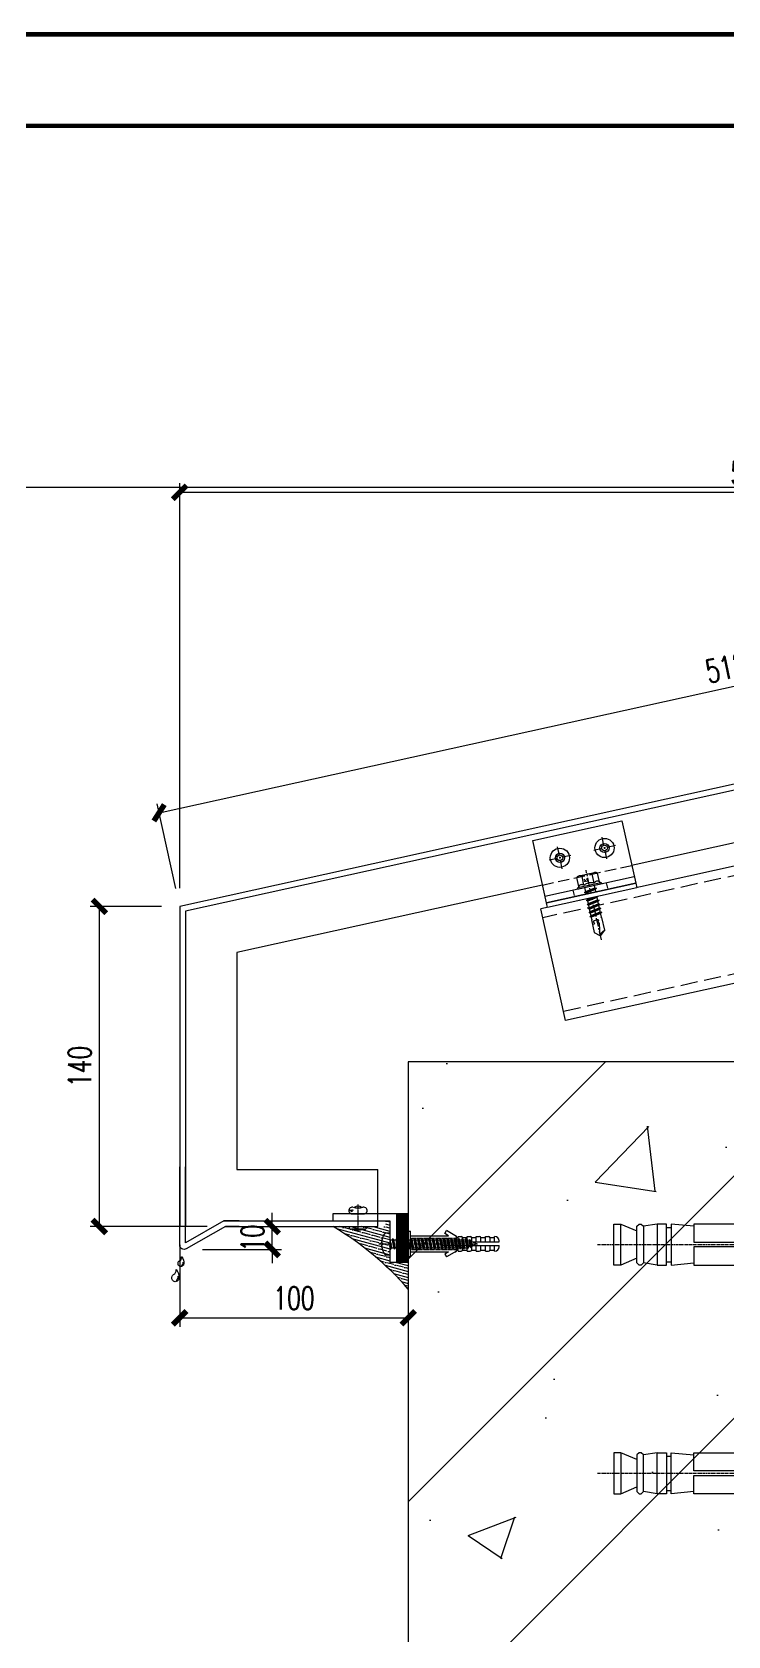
# Model space of a CAD drawing. Extents: x -202236 to 1002404, y -663931 to 1550022.
# Drawn here: x -1745 to -1441, y -356464 to -355763 of the extents above; entities that cross this region are included whole.
import ezdxf
from ezdxf.enums import TextEntityAlignment as Align
from ezdxf.xclip import XClip

# ---------------------------------------------------------------- set-up
doc = ezdxf.new("R2010")
doc.units = 0
for name, pattern in [('CENTER', [2, 1.25, -0.25, 0.25, -0.25]), ('ZN-CENTER', [2, 1.25, -0.25, 0.25, -0.25]), ('ZN-DASH', [0.35, 0.25, -0.1])]:
    doc.linetypes.add(name, pattern=pattern)
for name, color, linetype in [('!ZN1-填充-8', 8, 'Continuous'), ('!ZN1-文字-7', 7, 'Continuous'), ('!ZN3-玻璃幕墙-4', 4, 'Continuous'), ('!ZN3-铝板幕墙-3', 3, 'Continuous'), ('!ZN4-辅助材料-1', 1, 'Continuous'), ('!ZN4-配件-11', 11, 'Continuous'), ('!ZN5-钢材投影-40', 40, 'Continuous'), ('!ZN5-铝材投影-112', 112, 'Continuous'), ('!ZN5-铝材断面-6', 6, 'Continuous'), ('!ZN6-虚线-8', 8, 'ZN-DASH'), ('!ZN6-轴线-1', 1, 'ZN-CENTER'), ('0-cxFrame', 155, 'Continuous'), ('0-钢材投影', 40, 'Continuous'), ('11紧固件', 11, 'Continuous'), ('11配件', 11, 'Continuous'), ('20剖面图$0$PUB_HATCH', 8, 'Continuous'), ('40钢材投影', 40, 'Continuous'), ('A-AXIS-D', 1, 'Continuous'), ('AS-COLN', 6, 'Continuous'), ('DIM', 173, 'Continuous'), ('DOTE', 1, 'CENTER'), ('Fill', 8, 'Continuous'), ('五金配件', 11, 'Continuous')]:
    doc.layers.add(name, color=color, linetype=linetype)
doc.layers.add('0-cxText', color=131, linetype='Continuous', lineweight=25)
doc.layers.add('welding', color=1, linetype='Continuous', lineweight=18)
doc.styles.add('cx_tuming', font='simhei.ttf')
doc.styles.add('cx_tuqian1', font='')
doc.styles.add('DHTEXT-1', font='ROMANS.shx', dxfattribs={"width": 0.7, "bigfont": 'CHINESE.shx'})
doc.styles.add('FS', font='simplex.shx', dxfattribs={"width": 0.7, "height": 5, "bigfont": 'TSSDCHN.SHX'})
doc.styles.add('黑体', font='simhei.ttf', dxfattribs={"height": 12})
doc.styles.get('cx_tuqian1').set_extended_font_data('SimSun')
doc.dimstyles.new('ZN4', dxfattribs={"dimscale": 4, "dimtxt": 2.5, "dimasz": 1.5, "dimexe": 1, "dimexo": 2, "dimgap": 0.9, "dimtad": 1, "dimdec": 0, "dimdsep": 46, "dimtxsty": 'DHTEXT-1', "dimblk": 'ARCHTICK', "dimcen": 2.5, "dimclrd": 173, "dimclre": 173, "dimclrt": 7, "dimazin": 2, "dimtfac": 1, "dimtix": 1, "dimtmove": 2, "dimatfit": 3, "dimfxl": 0, "dimarcsym": 0})

# ---------------------------------------------------------------- blocks, each defined once
blk = doc.blocks.new('*U133')
at = {"layer": '!ZN4-配件-11', "ltscale": 2}
for p, q in [((-0.2, -2.8), (-0.2, 2.8)), ((1, 4), (1, -4)), ((6.5, 2.5), (6.5, -2.5))]:
    blk.add_line(p, q, dxfattribs=at)
for centre, radius, start, end in [((6.63, 0), 7.18, 162.14629, 197.85371), ((1, 2.8), 1.2, 90, 180), ((8, 2.5), 1.5, 348.44804, 180), ((17.17, 0), 8, 164.33085, 195.66915), ((7.19, 0), 2.67, 323.22662, 36.78433), ((1, -2.8), 1.2, 180, 270), ((8, -2.5), 1.5, 180, 11.55196)]:
    blk.add_arc(centre, radius, start, end, dxfattribs=at)
at = {"layer": '!ZN6-轴线-1', "ltscale": 0.2}
blk.add_line((10.66, 0), (-1.45, 0), dxfattribs=at)
at = {"layer": '!ZN4-配件-11', "ltscale": 2, "style": 'FS', "width": 0.8}
blk.add_text('4', height=1.73, dxfattribs=at).set_placement((7.95, 2.85), align=Align.MIDDLE)
blk = doc.blocks.new('塑料胀栓-套')
at = {"layer": '!ZN4-配件-11'}
for p, q in [((-1, -5.5), (-1, 5.5)), ((-1, 5.5), (0, 5.5)), ((0, -5.5), (0, 5.5)), ((0, 3.5), (16.68, 3.5)), ((13.8, 0.8), (38.8, 0.8)), ((13.8, -0.8), (13.8, 0.8)), ((15.01, 4.46), (15.76, 5.76)), ((16.68, 3.5), (15.01, 4.46)), ((20.09, 3.26), (15.76, 5.76)), ((19.95, 3.37), (20.08, 3.25)), ((20.08, 0.8), (20.08, 3.25)), ((20.08, 2.8), (20.8, 2.8)), ((20.8, 0.8), (20.8, 3.25)), ((20.8, 3.25), (22.1, 3.25)), ((22.8, 2.8), (24.8, 2.8)), ((22.8, 0.8), (22.8, 2.55)), ((24.8, 0.8), (24.8, 3.25)), ((24.8, 3.25), (26.1, 3.25)), ((26.8, 2.8), (28.8, 2.8)), ((26.8, 0.8), (26.8, 2.55)), ((28.8, 0.8), (28.8, 3.25)), ((28.8, 3.25), (30.1, 3.25)), ((30.8, 2.8), (32.8, 2.8)), ((30.8, 0.8), (30.8, 2.55)), ((32.8, 0.8), (32.8, 3.25)), ((32.8, 3.25), (34.1, 3.25)), ((34.8, 2.8), (36.8, 2.8)), ((34.8, 0.8), (34.8, 2.55)), ((36.8, 0.8), (36.8, 3.25)), ((36.8, 3.25), (36.8, 3.25)), ((38.8, 0.8), (38.8, 1.25)), ((-1, -5.5), (0, -5.5)), ((0, -3.5), (16.68, -3.5)), ((13.8, -0.8), (38.8, -0.8)), ((16.68, -3.5), (15.01, -4.46)), ((15.01, -4.46), (15.76, -5.76)), ((20.09, -3.26), (15.76, -5.76)), ((19.95, -3.37), (20.08, -3.25)), ((20.08, -3.25), (20.08, -0.8)), ((20.08, -2.8), (20.8, -2.8)), ((20.8, -3.25), (20.8, -0.8)), ((20.8, -3.25), (22.1, -3.25)), ((22.8, -2.55), (22.8, -0.8)), ((22.8, -2.8), (24.8, -2.8)), ((24.8, -3.25), (24.8, -0.8)), ((24.8, -3.25), (26.1, -3.25)), ((26.8, -2.55), (26.8, -0.8)), ((26.8, -2.8), (28.8, -2.8)), ((28.8, -3.25), (28.8, -0.8)), ((28.8, -3.25), (30.1, -3.25)), ((30.8, -2.55), (30.8, -0.8)), ((30.8, -2.8), (32.8, -2.8)), ((32.8, -3.25), (32.8, -0.8)), ((32.8, -3.25), (34.1, -3.25)), ((34.8, -2.55), (34.8, -0.8)), ((34.8, -2.8), (36.8, -2.8)), ((36.8, -3.25), (36.8, -0.8)), ((36.8, -3.25), (36.8, -3.25)), ((38.8, -1.25), (38.8, -0.8))]:
    blk.add_line(p, q, dxfattribs=at)
for centre, radius, start, end in [((19.61, 3), 0.5, 47.43291, 90), ((22.1, 2.55), 0.7, 0, 90), ((26.1, 2.55), 0.7, 0, 90), ((30.1, 2.55), 0.7, 0, 90), ((34.1, 2.55), 0.7, 0, 90), ((36.8, 1.25), 2, 0, 90), ((19.61, -3), 0.5, 270, 312.56709), ((22.1, -2.55), 0.7, 270, 0), ((26.1, -2.55), 0.7, 270, 0), ((30.1, -2.55), 0.7, 270, 0), ((34.1, -2.55), 0.7, 270, 0), ((36.8, -1.25), 2, 270, 0)]:
    blk.add_arc(centre, radius, start, end, dxfattribs=at)
at = {"layer": '!ZN6-虚线-8', "ltscale": 0.5}
for p, q in [((0, 2.5), (20.08, 2.5)), ((0, -2.5), (20.08, -2.5))]:
    blk.add_line(p, q, dxfattribs=at)
blk = doc.blocks.new('盘头ST4.8×38')
at = {"layer": '!ZN4-配件-11'}
for p, q in [((-3.69, 0.4), (-3.3, 0.4)), ((-3.3, 0.4), (-3.3, -0.4)), ((-2.14, 4.75), (0, 4.75)), ((0, 4.75), (0, 1.99)), ((0, 1.99), (0, -2.6)), ((0, 1.87), (0.69, -1.79)), ((0, 0), (0.34, -2.4)), ((0.2, 1.79), (0.91, 1.79)), ((1.26, 2.4), (0.91, 1.79)), ((0.91, 1.79), (1.59, -1.79)), ((1.26, 2.4), (1.94, -2.4)), ((1.26, 2.4), (1.61, 1.79)), ((1.61, 1.79), (2.29, -1.79)), ((1.61, 1.79), (2.51, 1.79)), ((2.86, 2.4), (2.51, 1.79)), ((2.51, 1.79), (3.19, -1.79)), ((2.86, 2.4), (3.54, -2.4)), ((2.86, 2.4), (3.21, 1.79)), ((3.21, 1.79), (4.11, 1.79)), ((3.21, 1.79), (3.89, -1.79)), ((4.46, 2.4), (4.11, 1.79)), ((4.11, 1.79), (4.79, -1.79)), ((4.46, 2.4), (5.14, -2.4)), ((4.46, 2.4), (4.81, 1.79)), ((4.81, 1.79), (5.49, -1.79)), ((4.81, 1.79), (5.71, 1.79)), ((6.06, 2.4), (5.71, 1.79)), ((5.71, 1.79), (6.39, -1.79)), ((6.06, 2.4), (6.74, -2.4)), ((6.06, 2.4), (6.41, 1.79)), ((6.41, 1.79), (7.09, -1.79)), ((6.41, 1.79), (7.31, 1.79)), ((7.66, 2.4), (7.31, 1.79)), ((7.31, 1.79), (7.99, -1.79)), ((7.66, 2.4), (8.34, -2.4)), ((7.66, 2.4), (8.01, 1.79)), ((8.01, 1.79), (8.69, -1.79)), ((8.01, 1.79), (8.91, 1.79)), ((9.26, 2.4), (8.91, 1.79)), ((8.91, 1.79), (9.59, -1.79)), ((9.26, 2.4), (9.94, -2.4)), ((9.26, 2.4), (9.61, 1.79)), ((9.61, 1.79), (10.29, -1.79)), ((9.61, 1.79), (10.51, 1.79)), ((10.86, 2.4), (10.51, 1.79)), ((10.51, 1.79), (11.19, -1.79)), ((10.86, 2.4), (11.54, -2.4)), ((10.86, 2.4), (11.21, 1.79)), ((11.21, 1.79), (12.11, 1.79)), ((11.21, 1.79), (11.89, -1.79)), ((12.46, 2.4), (12.11, 1.79)), ((12.11, 1.79), (12.79, -1.79)), ((12.46, 2.4), (13.14, -2.4)), ((12.46, 2.4), (12.81, 1.79)), ((12.81, 1.79), (13.49, -1.79)), ((12.81, 1.79), (13.71, 1.79)), ((14.06, 2.4), (13.71, 1.79)), ((13.71, 1.79), (14.39, -1.79)), ((14.06, 2.4), (14.74, -2.4)), ((14.06, 2.4), (14.41, 1.79)), ((14.41, 1.79), (15.09, -1.79)), ((14.41, 1.79), (15.31, 1.79)), ((15.66, 2.4), (15.31, 1.79)), ((15.31, 1.79), (15.99, -1.79)), ((15.66, 2.4), (16.34, -2.4)), ((15.66, 2.4), (16.01, 1.79)), ((16.01, 1.79), (16.69, -1.79)), ((16.01, 1.79), (16.91, 1.79)), ((17.26, 2.4), (16.91, 1.79)), ((16.91, 1.79), (17.59, -1.79)), ((17.26, 2.4), (17.94, -2.4)), ((17.26, 2.4), (17.61, 1.79)), ((17.61, 1.79), (18.29, -1.79)), ((17.61, 1.79), (18.51, 1.79)), ((18.86, 2.4), (18.51, 1.79)), ((18.51, 1.79), (19.19, -1.79)), ((18.86, 2.4), (19.54, -2.4)), ((18.86, 2.4), (19.21, 1.79)), ((19.21, 1.79), (20.11, 1.79)), ((19.21, 1.79), (19.89, -1.79)), ((20.46, 2.4), (20.11, 1.79)), ((20.11, 1.79), (20.79, -1.79)), ((20.46, 2.4), (21.14, -2.4)), ((20.46, 2.4), (20.81, 1.79)), ((20.81, 1.79), (21.49, -1.79)), ((20.81, 1.79), (21.71, 1.79)), ((22.06, 2.4), (21.71, 1.79)), ((21.71, 1.79), (22.39, -1.79)), ((22.06, 2.4), (22.74, -2.4)), ((22.06, 2.4), (22.41, 1.79)), ((22.41, 1.79), (23.09, -1.79)), ((22.41, 1.79), (23.31, 1.79)), ((23.66, 2.4), (23.31, 1.79)), ((23.31, 1.79), (23.99, -1.79)), ((23.66, 2.4), (24.34, -2.4)), ((23.66, 2.4), (24.01, 1.79)), ((24.01, 1.79), (24.69, -1.79)), ((24.01, 1.79), (24.91, 1.79)), ((25.26, 2.4), (24.91, 1.79)), ((24.91, 1.79), (25.59, -1.79)), ((25.26, 2.4), (25.94, -2.4)), ((25.26, 2.4), (25.61, 1.79)), ((25.61, 1.79), (26.29, -1.79)), ((25.61, 1.79), (26.51, 1.79)), ((26.86, 2.4), (26.51, 1.79)), ((26.51, 1.79), (27.19, -1.79)), ((26.86, 2.4), (27.54, -2.4)), ((26.86, 2.4), (27.21, 1.79)), ((27.21, 1.79), (27.89, -1.79)), ((27.21, 1.79), (28.11, 1.79)), ((28.46, 2.4), (28.11, 1.79)), ((28.11, 1.79), (28.79, -1.79)), ((28.46, 2.4), (29.14, -2.4)), ((28.46, 2.4), (28.81, 1.79)), ((28.81, 1.79), (29.49, -1.79)), ((28.81, 1.79), (29.71, 1.79)), ((30.06, 2.4), (29.71, 1.79)), ((29.71, 1.79), (30.39, -1.79)), ((30.06, 2.4), (30.74, -2.4)), ((30.06, 2.4), (30.41, 1.79)), ((30.41, 1.79), (31.09, -1.79)), ((30.41, 1.79), (31.31, 1.79)), ((31.66, 2.4), (31.31, 1.79)), ((31.31, 1.79), (31.99, -1.79)), ((31.66, 2.4), (32.34, -2.4)), ((31.66, 2.4), (32.01, 1.79)), ((32.01, 1.79), (32.69, -1.79)), ((32.01, 1.79), (32.91, 1.79)), ((33.26, 2.4), (32.91, 1.79)), ((32.91, 1.79), (33.59, -1.79)), ((33.26, 2.4), (33.93, -2.35)), ((33.26, 2.4), (33.61, 1.79)), ((33.61, 1.79), (34.43, -1.48)), ((33.61, 1.79), (33.68, 1.79)), ((34.62, 1.4), (33.68, 1.79)), ((34.93, 1.93), (34.62, 1.4)), ((34.62, 1.4), (35.13, -1.19)), ((34.93, 1.93), (35.44, -1.72)), ((34.93, 1.93), (35.43, 1.06)), ((38, 0), (35.43, 1.06)), ((35.43, 1.06), (35.94, -0.85)), ((-3.69, -0.4), (-3.3, -0.4)), ((-2.14, -4.75), (0, -4.75)), ((0, -2.6), (0, -4.75)), ((0.2, -2.4), (0.34, -2.4)), ((0.69, -1.79), (0.34, -2.4)), ((0.69, -1.79), (1.59, -1.79)), ((1.59, -1.79), (1.94, -2.4)), ((2.29, -1.79), (1.94, -2.4)), ((2.29, -1.79), (3.19, -1.79)), ((3.19, -1.79), (3.54, -2.4)), ((3.89, -1.79), (3.54, -2.4)), ((3.89, -1.79), (4.79, -1.79)), ((4.79, -1.79), (5.14, -2.4)), ((5.49, -1.79), (5.14, -2.4)), ((5.49, -1.79), (6.39, -1.79)), ((6.39, -1.79), (6.74, -2.4)), ((7.09, -1.79), (6.74, -2.4)), ((7.09, -1.79), (7.99, -1.79)), ((7.99, -1.79), (8.34, -2.4)), ((8.69, -1.79), (8.34, -2.4)), ((8.69, -1.79), (9.59, -1.79)), ((9.59, -1.79), (9.94, -2.4)), ((10.29, -1.79), (9.94, -2.4)), ((10.29, -1.79), (11.19, -1.79)), ((11.19, -1.79), (11.54, -2.4)), ((11.89, -1.79), (11.54, -2.4)), ((11.89, -1.79), (12.79, -1.79)), ((12.79, -1.79), (13.14, -2.4)), ((13.49, -1.79), (13.14, -2.4)), ((13.49, -1.79), (14.39, -1.79)), ((14.39, -1.79), (14.74, -2.4)), ((15.09, -1.79), (14.74, -2.4)), ((15.09, -1.79), (15.99, -1.79)), ((15.99, -1.79), (16.34, -2.4)), ((16.69, -1.79), (16.34, -2.4)), ((16.69, -1.79), (17.59, -1.79)), ((17.59, -1.79), (17.94, -2.4)), ((18.29, -1.79), (17.94, -2.4)), ((18.29, -1.79), (19.19, -1.79)), ((19.19, -1.79), (19.54, -2.4)), ((19.89, -1.79), (19.54, -2.4)), ((19.89, -1.79), (20.79, -1.79)), ((20.79, -1.79), (21.14, -2.4)), ((21.49, -1.79), (21.14, -2.4)), ((21.49, -1.79), (22.39, -1.79)), ((22.39, -1.79), (22.74, -2.4)), ((23.09, -1.79), (22.74, -2.4)), ((23.09, -1.79), (23.99, -1.79)), ((23.99, -1.79), (24.34, -2.4)), ((24.69, -1.79), (24.34, -2.4)), ((24.69, -1.79), (25.59, -1.79)), ((25.59, -1.79), (25.94, -2.4)), ((26.29, -1.79), (25.94, -2.4)), ((26.29, -1.79), (27.19, -1.79)), ((27.19, -1.79), (27.54, -2.4)), ((27.89, -1.79), (27.54, -2.4)), ((27.89, -1.79), (28.79, -1.79)), ((28.79, -1.79), (29.14, -2.4)), ((29.49, -1.79), (29.14, -2.4)), ((29.49, -1.79), (30.39, -1.79)), ((30.39, -1.79), (30.74, -2.4)), ((31.09, -1.79), (30.74, -2.4)), ((31.09, -1.79), (31.99, -1.79)), ((31.99, -1.79), (32.34, -2.4)), ((32.69, -1.79), (32.34, -2.4)), ((32.69, -1.79), (33.61, -1.79)), ((33.61, -1.79), (33.93, -2.35)), ((34.43, -1.48), (33.93, -2.35)), ((35.13, -1.19), (34.43, -1.48)), ((35.13, -1.19), (35.44, -1.72)), ((35.94, -0.85), (35.44, -1.72)), ((38, 0), (35.94, -0.85))]:
    blk.add_line(p, q, dxfattribs=at)
for centre, radius, start, end in [((4.3, 0), 8, 143.57643, 177.13402), ((0.2, 1.99), 0.2, 180, 270), ((4.3, 0), 8, 182.86598, 216.42357), ((0.2, -2.6), 0.2, 90, 180)]:
    blk.add_arc(centre, radius, start, end, dxfattribs=at)
at = {"layer": '!ZN6-轴线-1'}
blk.add_line((-4.91, 0), (38.44, 0), dxfattribs=at)
blk = doc.blocks.new('*U138')
at = {"layer": '!ZN4-配件-11'}
for name, p in [('盘头ST4.8×38', (-8, 0)), ('塑料胀栓-套', (1, 0))]:
    blk.add_blockref(name, p, dxfattribs=at)
blk = doc.blocks.new('20210422110448')
at = {"layer": '!ZN1-填充-8'}
h = blk.add_hatch(dxfattribs=at)
h.set_pattern_fill('ANSI35', color=256, scale=10, angle=-60, style=0)
h.set_pattern_definition([(345, (-31053.6934, 55056.7417), (0.64704761, 2.41481457), []), (345, (-31052.8095, 55055.2108), (0.64704761, 2.41481457), [3.125, -0.625, 0, -0.625])])
edge = h.paths.add_edge_path()
edge.add_arc((104.09, 123.94), 138.7, 221.37297, 239.07719)
edge.add_line((32.81, 4.95), (10, 4.95))
edge.add_line((10, 4.95), (10, 2.45))
edge.add_line((10, 2.45), (8, 2.45))
edge.add_line((8, 2.45), (8, 20.5))
edge.add_line((8, 20.5), (0, 20.5))
edge.add_line((0, 20.5), (0, 32.27))
h = blk.add_hatch(dxfattribs=at)
h.set_pattern_fill('NET3', color=256, scale=0.2, style=0)
h.set_pattern_definition([(9e-15, (-31.65477, 58.37044), (6e-16, 0.635), []), (60, (-31.65477, 58.37044), (-0.549926, 0.3175), []), (120, (-31.65477, 58.37044), (-0.549926, -0.3175), [])])
h.paths.add_polyline_path([(5, 20.5), (0, 20.5), (0, -0.55), (5, -0.55)])
blk.add_lwpolyline([(5, 20.5), (0, 20.5), (0, -0.55), (5, -0.55)], close=True, dxfattribs=at)
blk.add_lwpolyline([(5, 20.5), (0, 20.5), (0, -0.55), (5, -0.55)], close=True, dxfattribs=at)
at = {"layer": '!ZN4-辅助材料-1', "ltscale": 5}
blk.add_lwpolyline([(5, -0.55), (0, -0.55), (0, 20.5), (5, 20.5)], close=True, dxfattribs=at)
at = {"layer": '!ZN4-辅助材料-1'}
blk.add_arc((104.08, 123.94), 138.7, 221.37269, 239.0773, dxfattribs=at)
at = {"layer": '!ZN5-铝材投影-112'}
blk.add_lwpolyline([(5, 20.5), (5, -0.55), (33, -0.55), (33, 2.45), (8, 2.45), (8, 20.5), (5, 20.5)], dxfattribs=at)
at = {"layer": '!ZN4-配件-11'}
for name, p, rotation in [('*U138', (0, 12.5), 180), ('*U133', (22, 5.95), 270)]:
    blk.add_blockref(name, p, dxfattribs=dict(at, rotation=rotation))
blk = doc.blocks.new('20180416.09092401')
at = {"layer": '!ZN4-辅助材料-1', "color": 145}
for centre, radius, start, end in [((5.13, -9.53), 3.93, 140.04949, 186.07029), ((2.17, -7.06), 0.08, 350.82295, 137.72158), ((2.57, -9.87), 1.35, 182.88886, 295.69869), ((2.88, -9.78), 1.25, 155.40413, 236.13113), ((4.09, -7.21), 1.84, 175.78116, 243.55768), ((2.13, -9.85), 1.61, 309.59649, 21.78906), ((2.88, -9.55), 0.8, 21.78906, 60.8756), ((8.22, -15.72), 4.91, 140.04949, 186.07029), ((4.53, -12.63), 0.1, 350.82295, 137.72158), ((6.92, -12.81), 2.3, 175.78116, 243.55768), ((5.02, -16.15), 1.69, 182.88886, 295.69869), ((5.41, -16.03), 1.56, 155.40413, 236.13113), ((4.47, -16.12), 2.01, 309.59649, 21.78906), ((5.41, -15.75), 1, 21.78906, 60.8756)]:
    blk.add_arc(centre, radius, start, end, dxfattribs=at)
blk = doc.blocks.new('A$Cf3634199')
at = {"layer": '!ZN3-铝板幕墙-3'}
blk.add_lwpolyline([(0.98, -25), (-5, -25), (-22.11, -34.79, -0.557537), (-25, -33), (-25, -33), (-25, 1.11)], format="xyb", dxfattribs=at)
blk.add_lwpolyline([(0.98, -22.5), (-5.66, -22.5), (-22.5, -32.13), (-22.5, 1.11)], dxfattribs=at)
at = {"layer": '!ZN5-铝材断面-6'}
blk.add_point((-25, -25), dxfattribs=at)
at = {"layer": '!ZN3-玻璃幕墙-4', "xscale": -1}
blk.add_blockref('20180416.09092401', (-22, -31.27), dxfattribs=at)
blk = doc.blocks.new('*U188')
at = {"color": 0, "linetype": 'ZN-CENTER', "ltscale": 3}
blk.add_line((24, 0), (-7.28, 0), dxfattribs=at)
at = {"ltscale": 10}
for p, q in [((-5.45, -3.46), (-5.45, 3.46)), ((-1.02, 4.62), (-4.95, 4.62)), ((-1.02, 2.31), (-4.95, 2.31)), ((-0.55, -5.12), (-0.55, 5.12)), ((-0.17, 5.48), (0, 4.84)), ((0, -4.84), (0, 4.84)), ((0, 2.08), (14.29, 2.08)), ((1.42, 2.73), (2.2, -2.73)), ((3.22, 2.73), (4, -2.73)), ((5.02, 2.73), (5.8, -2.73)), ((6.82, 2.73), (7.6, -2.73)), ((8.62, 2.73), (9.4, -2.73)), ((10.42, 2.73), (11.2, -2.73)), ((12.22, 2.73), (13, -2.73)), ((-1.02, -2.31), (-4.95, -2.31)), ((-1.02, -4.62), (-4.95, -4.62)), ((-0.17, -5.48), (0, -4.84)), ((14.29, -2.09), (0, -2.09))]:
    blk.add_line(p, q, dxfattribs=at)
for points in [[(1.83, -2.09), (1.05, 2.08), (1.42, 2.73), (1.79, 2.08), (2.57, -2.09), (2.2, -2.73)], [(3.63, -2.09), (2.85, 2.08), (3.22, 2.73), (3.59, 2.08), (4.37, -2.09), (4, -2.73)], [(5.43, -2.09), (4.65, 2.08), (5.02, 2.73), (5.39, 2.08), (6.17, -2.09), (5.8, -2.73)], [(7.23, -2.09), (6.45, 2.08), (6.82, 2.73), (7.19, 2.08), (7.97, -2.09), (7.6, -2.73)], [(9.03, -2.09), (8.25, 2.08), (8.62, 2.73), (8.99, 2.08), (9.77, -2.09), (9.4, -2.73)], [(10.83, -2.09), (10.05, 2.08), (10.42, 2.73), (10.79, 2.08), (11.57, -2.09), (11.2, -2.73)], [(12.63, -2.09), (11.85, 2.08), (12.22, 2.73), (12.59, 2.08), (13.37, -2.09), (13, -2.73)]]:
    blk.add_lwpolyline(points, close=True, dxfattribs=at)
for points in [[(14.29, -2.09, -0.414214), (14.45, -2.24), (14.45, -2.32), (20.18, -2.32), (22, -0.26), (22, 0.26), (20.18, 2.32), (14.45, 2.32), (14.45, 2.24, -0.414214), (14.29, 2.08)], [(16.51, -2.32), (16.36, -1.2), (15.83, -1.52, -0.530462), (15.03, -1.17), (14.81, 0.1, -0.651316), (15.47, 0.54), (16, 0.21), (16.77, 0.66), (22, -0.26, -0.201226), (20.18, 2.32)]]:
    blk.add_lwpolyline(points, format="xyb", dxfattribs=at)
for centre, radius, start, end in [((-3.87, 3.46), 1.58, 133.17355, 226.82645), ((0.13, 0), 5.58, 155.5673, 204.4327), ((0.07, 3.46), 1.58, 133.17355, 226.82645), ((4.07, 0), 5.58, 155.5673, 204.4327), ((7.48, -2.87), 11.32, 132.49215, 138.60636), ((-3.87, -3.46), 1.58, 133.17355, 226.82645), ((0.07, -3.46), 1.58, 133.17355, 226.82645), ((7.48, 2.87), 11.32, 221.39356, 227.50785)]:
    blk.add_arc(centre, radius, start, end, dxfattribs=at)
at = {"layer": 'Defpoints', "color": 0, "ltscale": 10, "style": 'DHTEXT-1', "width": 0.7}
blk.add_text('5.5', height=1, rotation=90, dxfattribs=at).set_placement((-2.46, -0.93), align=Align.CENTER)
blk = doc.blocks.new('*U191')
at = {"color": 0, "linetype": 'CENTER', "ltscale": 3}
for p, q in [((4.88, 0), (-4.88, 0)), ((0, 4.88), (0, -4.88))]:
    blk.add_line(p, q, dxfattribs=at)
at = {"linetype": 'ByBlock', "ltscale": 10}
for radius in [4.2, 2, 1.23]:
    blk.add_circle((0, 0), radius, dxfattribs=at)
blk = doc.blocks.new('*U200')
at = {"ltscale": 0.125}
blk.add_wipeout([(-20, -30), (20, -30), (20, -5), (-20, -5)], dxfattribs=at).dxf.layer = '!ZN6-虚线-8'
at = {"layer": '!ZN1-填充-8'}
h = blk.add_hatch(dxfattribs=at)
h.set_pattern_fill('NET3', color=256, scale=0.75, angle=180, style=0)
h.set_pattern_definition([(180, (-1731.706, 294.7402), (-3e-16, -2.38125), []), (240, (-1731.706, 294.7402), (2.062223, -1.190625), []), (300, (-1731.706, 294.7402), (2.062223, 1.190625), [])])
h.paths.add_polyline_path([(20, 0), (-20, 0), (-20, -2), (20, -2)])
at = {"layer": '!ZN5-铝材投影-112'}
blk.add_lwpolyline([(20, -2), (-20, -2), (-20, -30), (20, -30)], close=True, dxfattribs=at)
at = {"layer": '!ZN6-虚线-8', "linetype": 'ZN-DASH', "ltscale": 10}
for p, q in [((-7.5, -5), (-7.5, -2)), ((7.5, -5), (7.5, -2))]:
    blk.add_line(p, q, dxfattribs=at)
at = {"layer": '!ZN6-虚线-8', "color": 8, "linetype": 'ZN-DASH', "ltscale": 20}
blk.add_line((-20, -10), (20, -10), dxfattribs=at)
at = {"layer": '!ZN4-配件-11', "color": 1, "xscale": -1, "rotation": 270}
for name, p in [('*U188', (0, -5)), ('*U191', (-10, -20)), ('*U191', (10, -20))]:
    blk.add_blockref(name, p, dxfattribs=at)
at = {"ltscale": 0.25}
blk.add_wipeout([(20, 0), (20, -2), (-20, -2), (-20, 0)], dxfattribs=at).dxf.layer = '!ZN4-辅助材料-1'
at = {"layer": '!ZN4-辅助材料-1'}
blk.add_lwpolyline([(20, 0), (-20, 0), (-20, -2), (20, -2)], close=True, dxfattribs=at)
at = {"layer": '!ZN5-铝材投影-112', "ltscale": 0.25}
blk.add_line((-20, -5), (20, -5), dxfattribs=at)
blk = doc.blocks.new('ZQM12X100')
at = {"layer": '11紧固件', "lineweight": 9, "ltscale": 2}
for p, q in [((-7.79, 14.8), (7.79, 14.8)), ((-9, -10.5), (-8.5, -10)), ((-8.5, -10), (8.5, -10)), ((9, -10.5), (8.5, -10))]:
    blk.add_line(p, q, dxfattribs=at)
for centre, radius, start, end in [((-7.79, 7.8), 7, 68.21321, 111.78679), ((0, -12.45), 27.25, 79.00727, 100.99273), ((7.79, 7.8), 7, 68.21321, 111.78679)]:
    blk.add_arc(centre, radius, start, end, dxfattribs=at)
at = {"layer": '11配件'}
for points in [[(9, -10.5), (-9, -10.5), (-9, -85), (-1, -85), (-1, -64), (1, -64), (1, -85), (9, -85), (9, -10.5)], [(-8, -85), (-9, -95), (9, -95), (8, -85)], [(-9, -101), (9, -101), (9, -97), (-9, -97), (-9, -101), (-8, -107)], [(-7.5, -97), (-7.5, -95)], [(7.5, -97), (7.5, -95)], [(9, -101), (8, -107), (9, -108), (9, -109), (8, -110), (-8, -110), (-9, -109), (-9, -108), (-8, -107), (8, -107)], [(6, -110), (9, -117), (9, -120), (-9, -120), (-9, -117), (-6, -110)], [(9, -117), (-9, -117)]]:
    blk.add_lwpolyline(points, dxfattribs=at)
at = {"layer": 'Fill'}
for p, q in [((-4.98, 14.8), (-4.98, 18.8)), ((4.97, 14.8), (4.97, 18.8))]:
    blk.add_line(p, q, dxfattribs=at)
at = {"layer": '五金配件'}
for p, q in [((-4.98, 19.8), (-5.98, 18.8)), ((-5.98, 18.8), (5.97, 18.8)), ((-5.98, 14.8), (-5.98, 18.8)), ((-4.98, 19.8), (4.97, 19.8)), ((4.97, 19.8), (5.97, 18.8)), ((5.97, 14.8), (5.97, 18.8))]:
    blk.add_line(p, q, dxfattribs=at)
at = {"layer": '11紧固件', "lineweight": 9, "ltscale": 2, "style": 'FS', "width": 0.8}
blk.add_text('M12', height=2, dxfattribs=at).set_placement((8.19, 9.64), align=Align.MIDDLE)
at = {"layer": 'Defpoints', "color": 1, "style": 'DHTEXT-1', "width": 0.7}
blk.add_text('M12X100', height=3.5, rotation=90, dxfattribs=at).set_placement((5.83, -45.61))
blk.add_wipeout([(17.5, 0), (17.5, 4), (-17.5, 4), (-17.5, 0)]).dxf.layer = '40钢材投影'
at = {"layer": '11紧固件', "lineweight": 9, "ltscale": 2}
for p, q in [((-10.39, 4.5), (-10.39, 14.3)), ((-5.2, 4.5), (-5.2, 14.3)), ((5.2, 4.5), (5.2, 14.3)), ((10.39, 4.5), (10.39, 14.3)), ((-9.2, 4), (9.2, 4)), ((-7.79, 4), (7.79, 4)), ((-5.98, -10), (-5.98, 0)), ((5.97, -10), (5.97, 0))]:
    blk.add_line(p, q, dxfattribs=at)
for centre, radius, start, end in [((-7.79, 11), 7, 248.21321, 291.78679), ((0, 31.25), 27.25, 259.00727, 280.99273), ((7.79, 11), 7, 248.21321, 291.78679)]:
    blk.add_arc(centre, radius, start, end, dxfattribs=at)
at = {"layer": '40钢材投影'}
blk.add_lwpolyline([(17.5, 0), (17.5, 4), (-17.5, 4), (-17.5, 0)], close=True, dxfattribs=at)
at = {"layer": 'DOTE'}
blk.add_line((0, -127.11), (0, 23.01), dxfattribs=at)
at = {"layer": 'Fill'}
for p, q in [((-4.98, -10), (-4.98, 0)), ((4.97, -10), (4.97, 0))]:
    blk.add_line(p, q, dxfattribs=at)
at = {"layer": 'welding', "color": 8}
for points in [[(-17.5, 0.5, 0.414214), (-18, 0)], [(19, 0, 0.414214), (17.5, 1.5)], [(18.5, 0, 0.414214), (17.5, 1)], [(18, 0, 0.414214), (17.5, 0.5)]]:
    blk.add_lwpolyline(points, format="xyb", dxfattribs=at)
for centre, radius, start, end in [((-17.03, 0.07), 2.97, 99.0812, 181.30766), ((-17.5, 0), 2, 90, 180), ((-17.5, 0), 1.5, 90, 180), ((-17.5, 0), 1, 90, 180), ((17.03, 0.07), 2.97, 358.69234, 80.9188), ((17.5, 0), 2, 0, 90)]:
    blk.add_arc(centre, radius, start, end, dxfattribs=at)
blk = doc.blocks.new('A$Cecfe689e')
at = {"layer": '11紧固件', "rotation": 270}
blk.add_blockref('ZQM12X100', (10, 50), dxfattribs=at)
at = {"layer": '0-钢材投影', "ltscale": 10}
blk.add_lwpolyline([(10, 100), (10, -100), (0, -100), (0, 100)], close=True, dxfattribs=at)
at = {"layer": '11紧固件', "xscale": -1, "rotation": 270}
blk.add_blockref('ZQM12X100', (10, -50), dxfattribs=at)
blk = doc.blocks.new('20250913154704')
at = {"layer": '!ZN3-铝板幕墙-3'}
for p, q in [((300, 200), (-300, 67.89)), ((-300, 67.89), (-300, -72.11)), ((-297.5, 65.88), (-297.5, -72.11)), ((-275, 47.79), (-275, -47.11))]:
    blk.add_line(p, q, dxfattribs=at)
for points in [[(-280, -72.11), (-213.3, -72.11), (-213.3, -47.11)], [(-275, -47.11), (-213.3, -47.11)], [(-280.66, -69.61), (-213.3, -69.61)]]:
    blk.add_lwpolyline(points, dxfattribs=at)
at = {"layer": '!ZN5-钢材投影-40', "ltscale": 800}
for p, q in [((265, 156.46), (-141.95, 66.85)), ((265, 105.26), (-131.2, 18.02)), ((-131.2, 18.02), (-141.95, 66.85))]:
    blk.add_line(p, q, dxfattribs=at)
at = {"layer": '!ZN6-虚线-8', "ltscale": 30}
for p, q in [((265, 152.36), (-141.09, 62.94)), ((265, 109.35), (-132.06, 21.93))]:
    blk.add_line(p, q, dxfattribs=at)
at = {"layer": '!ZN1-文字-7', "ltscale": 20, "rotation": 180}
blk.add_blockref('20210422110448', (-200, -67.16), dxfattribs=at)
at = {"layer": '!ZN3-铝板幕墙-3', "ltscale": 1000}
blk.add_blockref('A$Cf3634199', (-275, -47.11), dxfattribs=at)
at = {"layer": '!ZN6-虚线-8', "ltscale": 800}
blk.add_blockref('A$Cecfe689e', (0, -130), dxfattribs=at)
at = {"layer": '!ZN3-铝板幕墙-3'}
for points in [[(297.5, -647.5), (297.5, 196.89), (-297.5, 65.88)], [(16, -625), (275, -625), (275, 168.9), (-275, 47.79)]]:
    blk.add_lwpolyline(points, dxfattribs=at)
at = {"xscale": -1, "rotation": 192.417613214501}
blk.add_blockref('*U200', (-119.56, 71.78), dxfattribs=at)
blk = doc.blocks.new('20250913160636')
at = {"layer": '20剖面图$0$PUB_HATCH'}
h = blk.add_hatch(dxfattribs=at)
h.set_pattern_fill('钢筋混凝土', color=256, scale=30, style=0)
h.set_pattern_definition([(45, (109573.32, 294200.14), (-53.033009, 53.033009), []), (50, (109573.32, 294200.14), (215.17805, -18.82564), [22.5, -247.5]), (355, (109573.32, 294200.14), (-41.6254, 225.65764), [18, -198]), (100.4514, (109591.25, 294198.57), (173.55281, 206.83186), [19.12206, -210.34263]), (46.1842, (109573.32, 294260.14), (320.17231, -49.6557), [33.75, -371.25]), (96.6356, (109600, 294256), (280.3988, 292.23536), [28.6831, -315.5139]), (351.1842, (109573.32, 294260.14), (280.3986, 292.23558), [27, -297]), (21, (109603.32, 294245.14), (179.07212, -120.78567), [22.5, -247.5]), (326, (109603.32, 294245.14), (72.9946, 217.54501), [18, -198]), (71.4514, (109618.24, 294235.07), (252.06679, 96.75915), [19.12206, -210.34263]), (37.5, (109573.32, 294200.14), (3.647957, 99.868156), [0, -195.6, 0, -201, 0, -198.75]), (7.5, (109573.32, 294200.14), (78.92086, 118.323514), [0, -114.6, 0, -191.1, 0, -75.75]), (327.5, (109506.42, 294200.14), (160.14673, -6.766462), [0, -75, 0, -234, 0, -310.5]), (317.5, (109476.42, 294200.14), (174.95585, 30.031495), [0, -97.5, 0, -155.4, 0, -220.5])])
h.paths.add_polyline_path([(4550, -1470), (4900, -1470), (4900, -620), (4700, -620), (4700, -1070), (4550, -1070)])
at = {"layer": 'AS-COLN'}
for p, q in [((4700, -620), (4700, -1070)), ((4900, -620), (4700, -620))]:
    blk.add_line(p, q, dxfattribs=at)
at = {"layer": '!ZN6-虚线-8', "ltscale": 800}
blk.add_blockref('20250913154704', (4900, -620), dxfattribs=at)
blk = doc.blocks.new('TK22.A2 L(Dragon)')
at = {"layer": '0-cxFrame', "color": 7, "const_width": 0.5}
blk.add_lwpolyline([(0, 0), (-594, 0), (-594, 420), (0, 420)], close=True, dxfattribs=at)
at = {"layer": '0-cxFrame', "const_width": 0.5}
blk.add_lwpolyline([(-80, 10), (-574, 10), (-574, 410), (-80, 410)], close=True, dxfattribs=at)
at = {"style": '黑体', "flags": 4}
blk.add_attdef('图幅', text='', height=3.3, dxfattribs=at).set_placement((-40, 3), align=Align.RIGHT)
at = {"layer": '0-cxText', "flags": 4}
for tag, height, style, p in [('建设单位', 3.5, 'cx_tuming', (-45, 240)), ('项目名称', 3.5, 'cx_tuming', (-45, 210)), ('子项名称', 3.5, 'cx_tuming', (-45, 180)), ('工程编号', 3.3, 'cx_tuqian1', (-35, 165)), ('图名1', 3.5, 'cx_tuming', (-45, 87)), ('图名2', 3.5, 'cx_tuming', (-45, 79)), ('图名3', 3.5, 'cx_tuming', (-45, 71)), ('出图日期', 3.3, 'cx_tuqian1', (-39, 60)), ('专业', 3.3, 'cx_tuqian1', (-55, 52)), ('图号', 3.3, 'cx_tuqian1', (-55, 44)), ('版次', 3.3, 'cx_tuqian1', (-20, 44))]:
    blk.add_attdef(tag, text='', height=height, dxfattribs=dict(at, style=style)).set_placement(p, align=Align.MIDDLE)
at = {"layer": 'Defpoints', "color": 6, "flags": 4}
for tag, height, style, p in [('tufu', 3.3, '黑体', (-12, 12)), ('dwfname', 4, 'cx_tuqian1', (-80, 3))]:
    blk.add_attdef(tag, text='', height=height, dxfattribs=dict(at, style=style)).set_placement(p, align=Align.RIGHT)
blk = doc.blocks.new('_ArchTick')
at = {"color": 0, "linetype": 'ByBlock', "const_width": 0.4}
blk.add_lwpolyline([(-0.5, -0.5), (0.5, 0.5)], dxfattribs=at)
blk = doc.blocks.new('*D603')
at = {"layer": 'Defpoints', "color": 0, "ltscale": 40, "transparency": 16777216}
for p in [(-1680.81, -355964.35), (-1180.81, -356035.34), (-1680.81, -356145.44)]:
    blk.add_point(p, dxfattribs=at)
at = {"layer": 'DIM', "color": 173, "linetype": 'ByBlock', "lineweight": -2, "ltscale": 40, "transparency": 16777216}
for p, q in [((-1680.81, -356137.44), (-1680.81, -355960.35)), ((-1180.81, -355964.35), (-1680.81, -355964.35)), ((-1180.81, -356027.34), (-1180.81, -355960.35))]:
    blk.add_line(p, q, dxfattribs=at)
at = {"layer": 'DIM', "color": 173, "lineweight": -2, "ltscale": 40, "transparency": 16777216, "xscale": 6, "yscale": 6, "zscale": 6, "rotation": 180}
blk.add_blockref('_ArchTick', (-1680.81, -355964.35), dxfattribs=at)
at = {"layer": 'DIM', "color": 173, "lineweight": -2, "ltscale": 40, "transparency": 16777216, "xscale": 6, "yscale": 6, "zscale": 6}
blk.add_blockref('_ArchTick', (-1180.81, -355964.35), dxfattribs=at)
at = {"layer": 'DIM', "color": 7, "ltscale": 40, "transparency": 16777216, "insert": (-1430.81, -355955.75), "char_height": 10, "attachment_point": 5, "style": 'DHTEXT-1'}
blk.add_mtext('500', dxfattribs=at)
blk = doc.blocks.new('*D604')
at = {"layer": 'Defpoints', "color": 0, "ltscale": 40, "transparency": 16777216}
for p in [(-1189.83, -355994.39), (-1180.81, -356035.34), (-1680.81, -356145.44)]:
    blk.add_point(p, dxfattribs=at)
at = {"layer": 'DIM', "color": 173, "linetype": 'ByBlock', "lineweight": -2, "ltscale": 40, "transparency": 16777216}
for p, q in [((-1182.53, -356027.53), (-1190.69, -355990.49)), ((-1689.83, -356104.49), (-1189.83, -355994.39)), ((-1682.53, -356137.62), (-1690.69, -356100.58))]:
    blk.add_line(p, q, dxfattribs=at)
at = {"layer": 'DIM', "color": 173, "lineweight": -2, "ltscale": 40, "transparency": 16777216, "xscale": 6, "yscale": 6, "zscale": 6}
for p, rotation in [((-1189.83, -355994.39), 12.41761321440398), ((-1689.83, -356104.49), 192.417613214404)]:
    blk.add_blockref('_ArchTick', p, dxfattribs=dict(at, rotation=rotation))
at = {"layer": 'DIM', "color": 7, "ltscale": 40, "transparency": 16777216, "insert": (-1441.68, -356041.04), "char_height": 10, "attachment_point": 5, "rotation": 12.41761, "style": 'DHTEXT-1'}
blk.add_mtext('512', dxfattribs=at)
blk = doc.blocks.new('*D606')
at = {"layer": 'Defpoints', "color": 0, "ltscale": 40, "transparency": 16777216}
for p in [(-1715.97, -356145.44), (-1680.81, -356145.44), (-1660.81, -356285.44)]:
    blk.add_point(p, dxfattribs=at)
at = {"layer": 'DIM', "color": 173, "linetype": 'ByBlock', "lineweight": -2, "ltscale": 40, "transparency": 16777216}
for p, q in [((-1688.81, -356145.44), (-1719.97, -356145.44)), ((-1715.97, -356285.44), (-1715.97, -356145.44)), ((-1668.81, -356285.44), (-1719.97, -356285.44))]:
    blk.add_line(p, q, dxfattribs=at)
at = {"layer": 'DIM', "color": 173, "lineweight": -2, "ltscale": 40, "transparency": 16777216, "xscale": 6, "yscale": 6, "zscale": 6}
for p, rotation in [((-1715.97, -356145.44), 90), ((-1715.97, -356285.44), 270)]:
    blk.add_blockref('_ArchTick', p, dxfattribs=dict(at, rotation=rotation))
at = {"layer": 'DIM', "color": 7, "ltscale": 40, "transparency": 16777216, "insert": (-1724.57, -356215.44), "char_height": 10, "attachment_point": 5, "rotation": 90, "style": 'DHTEXT-1'}
blk.add_mtext('140', dxfattribs=at)
blk = doc.blocks.new('*D607')
at = {"layer": 'Defpoints', "color": 0, "ltscale": 40, "transparency": 16777216}
for p in [(-1680.81, -356285.44), (-1580.81, -356285.44), (-1580.81, -356325.33)]:
    blk.add_point(p, dxfattribs=at)
at = {"layer": 'DIM', "color": 173, "linetype": 'ByBlock', "lineweight": -2, "ltscale": 40, "transparency": 16777216}
for p, q in [((-1680.81, -356293.44), (-1680.81, -356329.33)), ((-1580.81, -356293.44), (-1580.81, -356329.33)), ((-1680.81, -356325.33), (-1580.81, -356325.33))]:
    blk.add_line(p, q, dxfattribs=at)
at = {"layer": 'DIM', "color": 173, "lineweight": -2, "ltscale": 40, "transparency": 16777216, "xscale": 6, "yscale": 6, "zscale": 6, "rotation": 180}
blk.add_blockref('_ArchTick', (-1680.81, -356325.33), dxfattribs=at)
at = {"layer": 'DIM', "color": 173, "lineweight": -2, "ltscale": 40, "transparency": 16777216, "xscale": 6, "yscale": 6, "zscale": 6}
blk.add_blockref('_ArchTick', (-1580.81, -356325.33), dxfattribs=at)
at = {"layer": 'DIM', "color": 7, "ltscale": 40, "transparency": 16777216, "insert": (-1630.81, -356316.73), "char_height": 10, "attachment_point": 5, "style": 'DHTEXT-1'}
blk.add_mtext('100', dxfattribs=at)
blk = doc.blocks.new('*D608')
at = {"layer": 'Defpoints', "color": 0, "ltscale": 40, "transparency": 16777216}
for p in [(-1660.81, -356285.44), (-1640.33, -356285.44), (-1678.81, -356295.44)]:
    blk.add_point(p, dxfattribs=at)
at = {"layer": 'DIM', "color": 173, "linetype": 'ByBlock', "lineweight": -2, "ltscale": 40, "transparency": 16777216}
for p, q in [((-1640.33, -356285.44), (-1640.33, -356279.44)), ((-1652.81, -356285.44), (-1636.33, -356285.44)), ((-1640.33, -356295.44), (-1640.33, -356285.44)), ((-1670.81, -356295.44), (-1636.33, -356295.44)), ((-1640.33, -356295.44), (-1640.33, -356301.44))]:
    blk.add_line(p, q, dxfattribs=at)
at = {"layer": 'DIM', "color": 173, "lineweight": -2, "ltscale": 40, "transparency": 16777216, "xscale": 6, "yscale": 6, "zscale": 6}
for p, rotation in [((-1640.33, -356285.44), 270), ((-1640.33, -356295.44), 90)]:
    blk.add_blockref('_ArchTick', p, dxfattribs=dict(at, rotation=rotation))
at = {"layer": 'DIM', "color": 7, "ltscale": 40, "transparency": 16777216, "insert": (-1648.93, -356290.44), "char_height": 10, "attachment_point": 5, "rotation": 90, "style": 'DHTEXT-1'}
blk.add_mtext('10', dxfattribs=at)

msp = doc.modelspace()

# ---------------------------------------------------------------- block references
at = {"layer": 'A-AXIS-D', "ltscale": 800}
ref = msp.add_blockref('20250913160636', (-6280.81, -355593.33), dxfattribs=at)
XClip(ref).set_block_clipping_path([(4317.253403733, -1640.9225506668), (5312.6630315379, -368.8985993738)])

# ---------------------------------------------------------------- next in the draw order: block references
at = {"layer": '0-cxFrame', "xscale": 4, "yscale": 4, "zscale": 4}
msp.add_blockref('TK22.A2 L(Dragon)', (-65.8, -357444.07), dxfattribs=at)

# ---------------------------------------------------------------- next in the draw order: dimensions: what is measured, and where the dimension line sits
at = {"layer": 'DIM', "ltscale": 40}
for base, p1, p2, picture, middle in [((-1680.81, -355964.35), (-1180.81, -356035.34), (-1680.81, -356145.44), '*D603', (-1430.81, -355955.75)), ((-1580.81, -356325.33), (-1680.81, -356285.44), (-1580.81, -356285.44), '*D607', (-1630.81, -356316.73))]:
    dim = msp.add_linear_dim(base=base, p1=p1, p2=p2, dimstyle='ZN4', dxfattribs=at)
    dim.commit()
    dim.dimension.update_dxf_attribs({"geometry": picture, "text_midpoint": middle})
dim = msp.add_aligned_dim(p1=(-1680.81, -356145.44), p2=(-1180.81, -356035.34), distance=41.93, dimstyle='ZN4', dxfattribs=at)
dim.commit()
dim.dimension.update_dxf_attribs({"geometry": '*D604', "text_midpoint": (-1441.68, -356041.04)})
for base, p1, p2, picture, middle in [((-1715.97, -356145.44), (-1660.81, -356285.44), (-1680.81, -356145.44), '*D606', (-1724.57, -356215.44)), ((-1640.33, -356285.44), (-1678.81, -356295.44), (-1660.81, -356285.44), '*D608', (-1648.93, -356290.44))]:
    dim = msp.add_linear_dim(base=base, p1=p1, p2=p2, angle=90, dimstyle='ZN4', dxfattribs=at)
    dim.commit()
    dim.dimension.update_dxf_attribs({"geometry": picture, "text_midpoint": middle})

doc.saveas('drawing.dxf')
